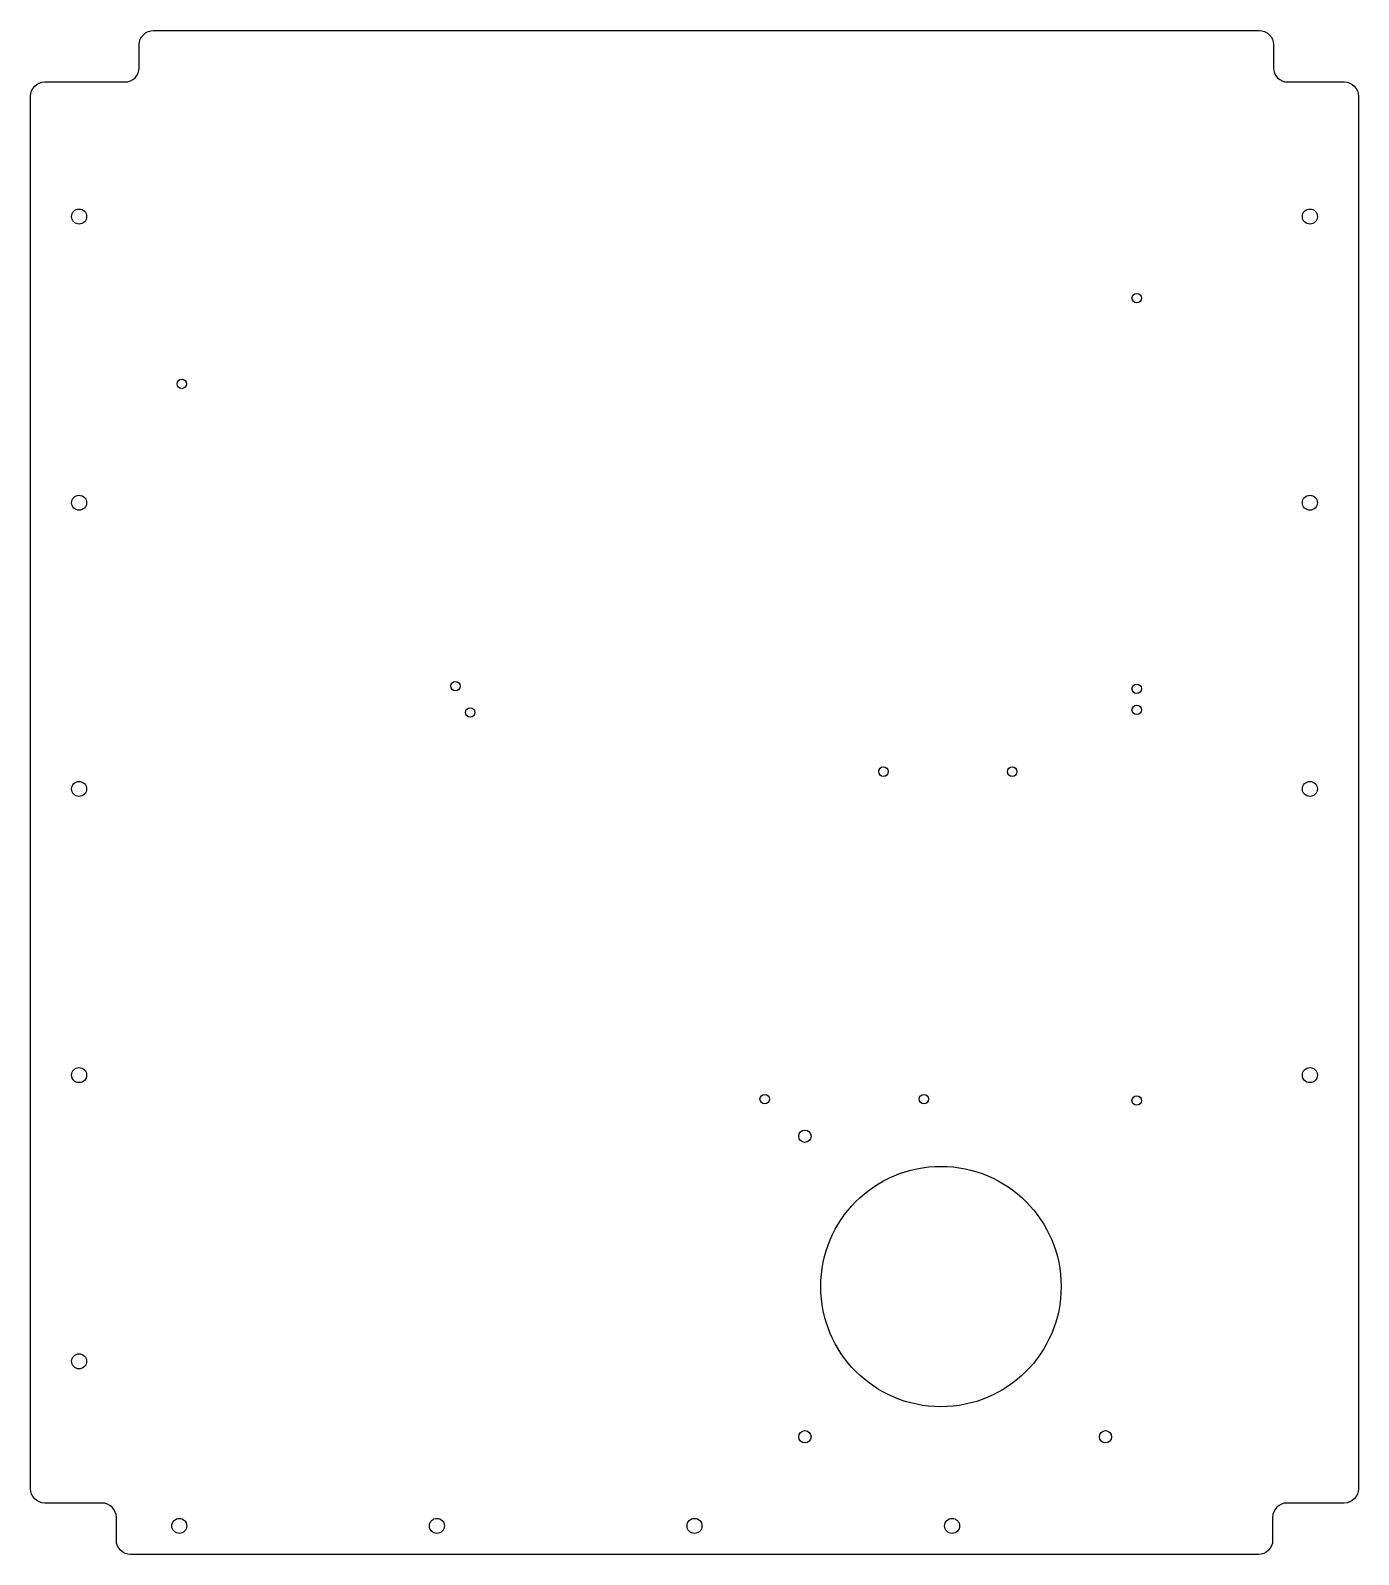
# Model space of a CAD drawing. Header units: millimetres. Extents: x -232 to 232, y -533 to 0.
import ezdxf

# ---------------------------------------------------------------- set-up
doc = ezdxf.new("R2010")
doc.units = ezdxf.units.MM
doc.layers.get('0').update_dxf_attribs({"linetype": 'CONTINUOUS'})

msp = doc.modelspace()

# ---------------------------------------------------------------- linework, layer by layer
msp.add_lwpolyline([(-197, -532.5, -0.414214), (-202, -527.5), (-202, -519.5, 0.414214), (-207, -514.5), (-227, -514.5, -0.414214), (-232, -509.5), (-232, -23, -0.414214), (-227, -18), (-199, -18, 0.414214), (-194, -13), (-194, -5, -0.414214), (-189, 0), (197.28, 0, -0.414214), (202.28, -5), (202.28, -13, 0.414214), (207.28, -18), (227, -18, -0.414214), (232, -23), (232, -509.5, -0.414214), (227, -514.5), (207, -514.5, 0.414214), (202, -519.5), (202, -527.5, -0.414214), (197, -532.5)], format="xyb", close=True)
for centre, radius in [((-215, -65), 2.62), ((215, -65), 2.62), ((154.5, -93.5), 1.65), ((-179.14, -123.51), 1.65), ((-215, -165), 2.62), ((215, -165), 2.62), ((-83.54, -229.08), 1.65), ((154.5, -230), 1.65), ((-78.35, -238.28), 1.65), ((154.5, -237.37), 1.65), ((66, -258.97), 1.65), ((111, -258.97), 1.65), ((-215, -265), 2.62), ((215, -265), 2.62), ((-215, -365), 2.62), ((215, -365), 2.62), ((24.53, -373.37), 1.65), ((80.15, -373.37), 1.65), ((154.5, -373.87), 1.65), ((38.6, -386.37), 2.15), ((86.1, -438.87), 42), ((-215, -465), 2.62), ((38.6, -491.37), 2.15), ((143.6, -491.37), 2.15), ((-180, -522.5), 2.62), ((-90, -522.5), 2.62), ((0, -522.5), 2.62), ((90, -522.5), 2.62)]:
    msp.add_circle(centre, radius)

doc.saveas('drawing.dxf')
